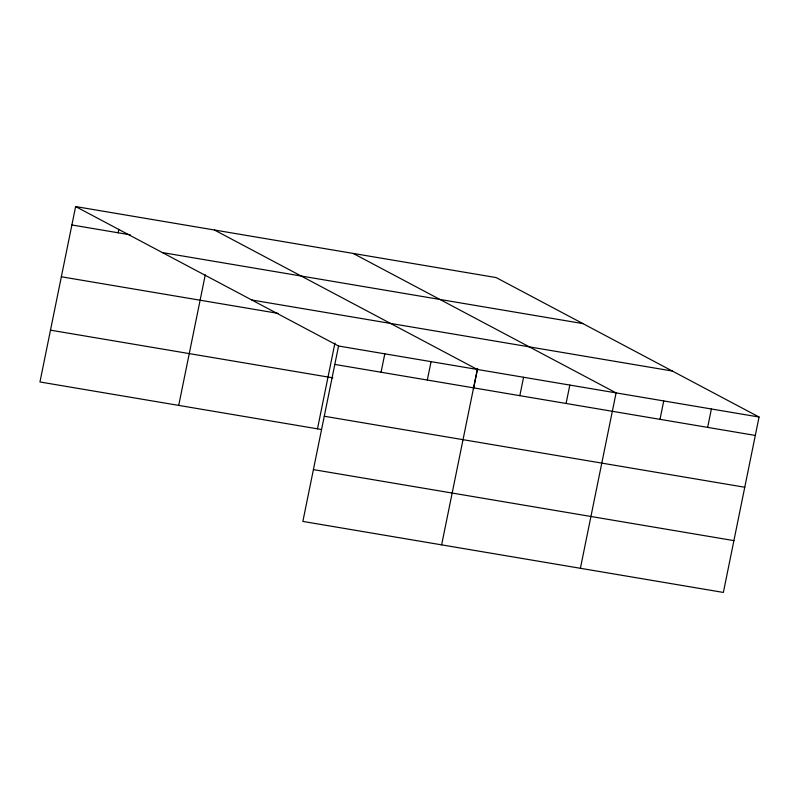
<?xml version="1.0" encoding="UTF-8"?>
<svg xmlns="http://www.w3.org/2000/svg" width="799" height="799" viewBox="0 0 799 799"><rect width="100%" height="100%" fill="white"/><g stroke="black" fill="none" stroke-linecap="round" stroke-linejoin="round"><path stroke-width="1.2" d="M75.635 206.561L338.556 346.017L302.861 521.427L723.365 592.439L759.05 417.028L496.139 277.573L75.635 206.561L39.95 381.972L321.148 429.453M118.142 232.779L118.851 229.333M178.716 405.403L205.263 274.906M317.483 428.833L334.931 343.061M381.063 372.234L384.808 353.827M427.315 380.044L431.061 361.637M441.627 544.858L477.313 369.458L214.402 229.992M473.457 389.043L477.652 368.419M519.829 395.675L523.575 377.268M566.082 403.485L569.827 385.078M580.394 568.289L616.079 392.888L353.168 253.433M659.994 419.345L663.739 400.938M707.644 427.385L711.39 408.988M71.89 224.968L130.317 234.836M162.397 252.584L582.9 323.595M251.795 299.995L672.289 371.016M61.353 276.774L278.022 313.368M338.556 346.017L759.05 417.028M334.811 364.424L755.305 435.435M50.487 330.157L332.903 377.857M324.264 416.239L744.768 487.25M313.408 469.612L733.901 540.623"/></g></svg>
